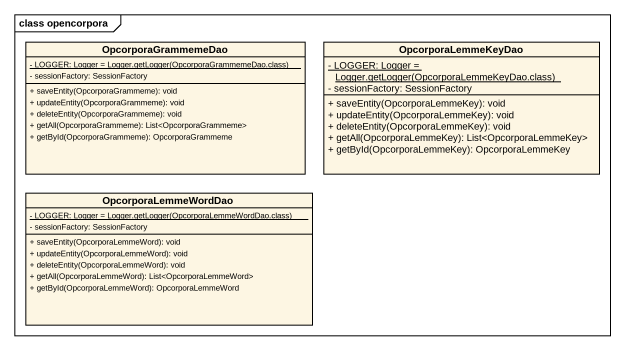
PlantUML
@startuml
mainframe class opencorpora
hide circle
hide empty members
skinparam classAttributeIconSize 0
class OpcorporaGrammemeDao {
  {static} {field} - LOGGER: Logger = Logger.getLogger(OpcorporaGrammemeDao.class)
  - sessionFactory: SessionFactory
  + saveEntity(OpcorporaGrammeme): void
  + updateEntity(OpcorporaGrammeme): void
  + deleteEntity(OpcorporaGrammeme): void
  + getAll(OpcorporaGrammeme): List<OpcorporaGrammeme>
  + getById(OpcorporaGrammeme): OpcorporaGrammeme
}
class OpcorporaLemmeKeyDao {
  {static} {field} - LOGGER: Logger = Logger.getLogger(OpcorporaLemmeKeyDao.class)
  - sessionFactory: SessionFactory
  + saveEntity(OpcorporaLemmeKey): void
  + updateEntity(OpcorporaLemmeKey): void
  + deleteEntity(OpcorporaLemmeKey): void
  + getAll(OpcorporaLemmeKey): List<OpcorporaLemmeKey>
  + getById(OpcorporaLemmeKey): OpcorporaLemmeKey
}
class OpcorporaLemmeWordDao {
  {static} {field} - LOGGER: Logger = Logger.getLogger(OpcorporaLemmeWordDao.class)
  - sessionFactory: SessionFactory
  + saveEntity(OpcorporaLemmeWord): void
  + updateEntity(OpcorporaLemmeWord): void
  + deleteEntity(OpcorporaLemmeWord): void
  + getAll(OpcorporaLemmeWord): List<OpcorporaLemmeWord>
  + getById(OpcorporaLemmeWord): OpcorporaLemmeWord
}
@enduml
